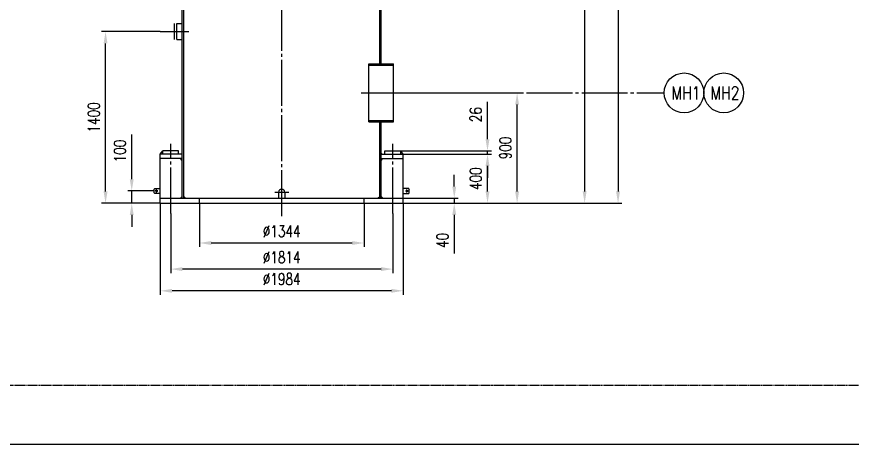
# Model space of a CAD drawing. Extents: x 16825 to 205982, y -10874 to 68273.
# Drawn here: x 188482 to 195306, y 26658 to 30145 of the extents above; entities that cross this region are included whole.
import ezdxf

# ---------------------------------------------------------------- set-up
doc = ezdxf.new("R2010")
doc.units = 0
doc.header["$LTSCALE"] = 5
doc.header["$MEASUREMENT"] = 0
doc.linetypes.add('CENTER', pattern=[18, 15, -1, 1, -1])
doc.linetypes.add('DIVIDE', pattern=[20, 15, -1, 1, -1, 1, -1])
doc.layers.get('0').update_dxf_attribs({"color": 4, "linetype": 'DIVIDE'})
doc.layers.get('DEFPOINTS').update_dxf_attribs({"linetype": 'CONTINUOUS'})
for name, color, linetype in [('4', 2, 'CONTINUOUS'), ('CEN', 6, 'CENTER'), ('DIM', 1, 'CONTINUOUS'), ('LTEXT', 6, 'CONTINUOUS'), ('THIN', 1, 'CONTINUOUS'), ('THK', 2, 'CONTINUOUS'), ('TXT', 3, 'CONTINUOUS')]:
    doc.layers.add(name, color=color, linetype=linetype)
doc.styles.get("Standard").update_dxf_attribs({"font": 'simplex', "width": 0.75, "bigfont": 'hzdx'})
doc.dimstyles.new('DIM3', dxfattribs={"dimscale": 0, "dimtxt": 3, "dimasz": 3, "dimexe": 1, "dimexo": 0, "dimgap": 1.5, "dimtad": 1, "dimdec": 4, "dimdsep": 46, "dimtxsty": 'Standard', "dimcen": 3, "dimclrd": 1, "dimclrt": 3, "dimadec": 0, "dimazin": 0, "dimtfac": 0.75, "dimtdec": 4, "dimtix": 1, "dimtmove": 0, "dimatfit": 0, "dimfxl": 0, "dimtolj": 1, "dimtzin": 0, "dimarcsym": 0})

# ---------------------------------------------------------------- blocks, each defined once
blk = doc.blocks.new('*D217')
at = {"layer": 'DEFPOINTS', "color": 0}
for p in [(193120, 34448.7), (191638.1, 28623.7), (193120, 28623.7)]:
    blk.add_point(p, dxfattribs=at)
at = {"layer": 'DIM', "lineweight": -2}
for p, q in [((193120, 34448.7), (193088, 34448.7)), ((191638.1, 28623.7), (193152, 28623.7))]:
    blk.add_line(p, q, dxfattribs=at)
at = {"layer": 'DIM', "color": 1, "lineweight": -2}
blk.add_line((193120, 34352.7), (193120, 28719.7), dxfattribs=at)
at = {"layer": 'DIM', "color": 1}
for points in [[(193104, 34352.7), (193136, 34352.7), (193120, 34448.7)], [(193104, 28719.7), (193136, 28719.7), (193120, 28623.7)]]:
    blk.add_solid(points, dxfattribs=at)
at = {"layer": 'DIM', "color": 3, "insert": (193024, 31536.2), "char_height": 96, "attachment_point": 5, "rotation": 90}
blk.add_mtext('\\A1;6005', dxfattribs=at)
blk = doc.blocks.new('*D216')
at = {"layer": 'DEFPOINTS', "color": 0}
for p in [(192140.6, 66718.7), (191638.1, 28623.7), (193392.9, 28623.7)]:
    blk.add_point(p, dxfattribs=at)
at = {"layer": 'DIM', "lineweight": -2}
for p, q in [((192140.6, 66718.7), (193424.9, 66718.7)), ((191638.1, 28623.7), (193424.9, 28623.7))]:
    blk.add_line(p, q, dxfattribs=at)
at = {"layer": 'DIM', "color": 1, "lineweight": -2}
blk.add_line((193392.9, 66622.7), (193392.9, 28719.7), dxfattribs=at)
at = {"layer": 'DIM', "color": 1}
for points in [[(193376.9, 66622.7), (193408.9, 66622.7), (193392.9, 66718.7)], [(193376.9, 28719.7), (193408.9, 28719.7), (193392.9, 28623.7)]]:
    blk.add_solid(points, dxfattribs=at)
at = {"layer": 'DIM', "color": 3, "insert": (193296.9, 47671.2), "char_height": 96, "attachment_point": 5, "rotation": 90}
blk.add_mtext('\\A1;~38275', dxfattribs=at)
blk = doc.blocks.new('*D226')
at = {"layer": 'DEFPOINTS', "color": 0}
for p in [(189421.1, 28723.7), (189604.1, 28723.7), (189654.1, 28623.7)]:
    blk.add_point(p, dxfattribs=at)
at = {"layer": 'DIM', "color": 1, "lineweight": -2}
for p, q in [((189421.1, 28819.7), (189421.1, 29183.1)), ((189421.1, 28623.7), (189421.1, 28723.7)), ((189421.1, 28527.7), (189421.1, 28431.7))]:
    blk.add_line(p, q, dxfattribs=at)
at = {"layer": 'DIM', "lineweight": -2}
for p, q in [((189604.1, 28723.7), (189389.1, 28723.7)), ((189654.1, 28623.7), (189389.1, 28623.7))]:
    blk.add_line(p, q, dxfattribs=at)
at = {"layer": 'DIM', "color": 1}
for points in [[(189405.1, 28819.7), (189437.1, 28819.7), (189421.1, 28723.7)], [(189405.1, 28527.7), (189437.1, 28527.7), (189421.1, 28623.7)]]:
    blk.add_solid(points, dxfattribs=at)
at = {"layer": 'DIM', "color": 3, "insert": (189325.1, 29049.4), "char_height": 96, "attachment_point": 5, "rotation": 90}
blk.add_mtext('\\A1;100', dxfattribs=at)
blk = doc.blocks.new('*D225')
at = {"layer": 'DEFPOINTS', "color": 0}
for p in [(191638.1, 29023.7), (192326.8, 29023.7), (191638.1, 28623.7)]:
    blk.add_point(p, dxfattribs=at)
at = {"layer": 'DIM', "lineweight": -2}
for p, q in [((191638.1, 29023.7), (192358.8, 29023.7)), ((191638.1, 28623.7), (192358.8, 28623.7))]:
    blk.add_line(p, q, dxfattribs=at)
at = {"layer": 'DIM', "color": 1, "lineweight": -2}
blk.add_line((192326.8, 28719.7), (192326.8, 28927.7), dxfattribs=at)
at = {"layer": 'DIM', "color": 1}
for points in [[(192310.8, 28927.7), (192342.8, 28927.7), (192326.8, 29023.7)], [(192310.8, 28719.7), (192342.8, 28719.7), (192326.8, 28623.7)]]:
    blk.add_solid(points, dxfattribs=at)
at = {"layer": 'DIM', "color": 3, "insert": (192230.8, 28823.7), "char_height": 96, "attachment_point": 5, "rotation": 90}
blk.add_mtext('\\A1;400', dxfattribs=at)
blk = doc.blocks.new('*D224')
at = {"layer": 'DEFPOINTS', "color": 0}
for p in [(191638.1, 28663.7), (192055.2, 28663.7), (191638.1, 28623.7)]:
    blk.add_point(p, dxfattribs=at)
at = {"layer": 'DIM', "color": 1, "lineweight": -2}
for p, q in [((192055.2, 28759.7), (192055.2, 28855.7)), ((192055.2, 28663.7), (192055.2, 28623.7)), ((192055.2, 28527.7), (192055.2, 28213.9))]:
    blk.add_line(p, q, dxfattribs=at)
at = {"layer": 'DIM', "lineweight": -2}
for p, q in [((191638.1, 28663.7), (192087.2, 28663.7)), ((191638.1, 28623.7), (192087.2, 28623.7))]:
    blk.add_line(p, q, dxfattribs=at)
at = {"layer": 'DIM', "color": 1}
for points in [[(192039.2, 28759.7), (192071.2, 28759.7), (192055.2, 28663.7)], [(192039.2, 28527.7), (192071.2, 28527.7), (192055.2, 28623.7)]]:
    blk.add_solid(points, dxfattribs=at)
at = {"layer": 'DIM', "color": 3, "insert": (191959.2, 28320.1), "char_height": 96, "attachment_point": 5, "rotation": 90}
blk.add_mtext('\\A1;40', dxfattribs=at)
blk = doc.blocks.new('*D223')
at = {"layer": 'DEFPOINTS', "color": 0}
for p in [(189207.3, 30023.7), (189654.1, 30023.7), (189505.4, 28623.7)]:
    blk.add_point(p, dxfattribs=at)
at = {"layer": 'DIM', "lineweight": -2}
for p, q in [((189654.1, 30023.7), (189175.3, 30023.7)), ((189505.4, 28623.7), (189175.3, 28623.7))]:
    blk.add_line(p, q, dxfattribs=at)
at = {"layer": 'DIM', "color": 1, "lineweight": -2}
blk.add_line((189207.3, 28719.7), (189207.3, 29927.7), dxfattribs=at)
at = {"layer": 'DIM', "color": 1}
for points in [[(189191.3, 29927.7), (189223.3, 29927.7), (189207.3, 30023.7)], [(189191.3, 28719.7), (189223.3, 28719.7), (189207.3, 28623.7)]]:
    blk.add_solid(points, dxfattribs=at)
at = {"layer": 'DIM', "color": 3, "insert": (189111.3, 29323.7), "char_height": 96, "attachment_point": 5, "rotation": 90}
blk.add_mtext('\\A1;1400', dxfattribs=at)
blk = doc.blocks.new('*D222')
at = {"layer": 'DEFPOINTS', "color": 0}
for p in [(191638.1, 29523.7), (192568.5, 29523.7), (192085.4, 28623.7)]:
    blk.add_point(p, dxfattribs=at)
at = {"layer": 'DIM', "lineweight": -2}
for p, q in [((191638.1, 29523.7), (192600.5, 29523.7)), ((192085.4, 28623.7), (192600.5, 28623.7))]:
    blk.add_line(p, q, dxfattribs=at)
at = {"layer": 'DIM', "color": 1, "lineweight": -2}
blk.add_line((192568.5, 28719.7), (192568.5, 29427.7), dxfattribs=at)
at = {"layer": 'DIM', "color": 1}
for points in [[(192552.5, 29427.7), (192584.5, 29427.7), (192568.5, 29523.7)], [(192552.5, 28719.7), (192584.5, 28719.7), (192568.5, 28623.7)]]:
    blk.add_solid(points, dxfattribs=at)
at = {"layer": 'DIM', "color": 3, "insert": (192472.5, 29073.7), "char_height": 96, "attachment_point": 5, "rotation": 90}
blk.add_mtext('\\A1;900', dxfattribs=at)
blk = doc.blocks.new('*D228')
at = {"layer": 'DEFPOINTS', "color": 0}
for p in [(189739.1, 28539.4), (191553.1, 28539.4), (189739.1, 28086.5)]:
    blk.add_point(p, dxfattribs=at)
at = {"layer": 'DIM', "lineweight": -2}
for p, q in [((189739.1, 28539.4), (189739.1, 28054.5)), ((191553.1, 28539.4), (191553.1, 28054.5))]:
    blk.add_line(p, q, dxfattribs=at)
at = {"layer": 'DIM', "color": 1, "lineweight": -2}
blk.add_line((191457.1, 28086.5), (189835.1, 28086.5), dxfattribs=at)
at = {"layer": 'DIM', "color": 1}
for points in [[(189835.1, 28102.5), (189835.1, 28070.5), (189739.1, 28086.5)], [(191457.1, 28102.5), (191457.1, 28070.5), (191553.1, 28086.5)]]:
    blk.add_solid(points, dxfattribs=at)
at = {"layer": 'DIM', "color": 3, "insert": (190646.1, 28182.5), "char_height": 96, "attachment_point": 5}
blk.add_mtext('\\A1;%%C1814', dxfattribs=at)
blk = doc.blocks.new('*D227')
at = {"layer": 'DEFPOINTS', "color": 0}
for p in [(189654.1, 28623.7), (191638.1, 28623.7), (189654.1, 27909.2)]:
    blk.add_point(p, dxfattribs=at)
at = {"layer": 'DIM', "lineweight": -2}
for p, q in [((189654.1, 28623.7), (189654.1, 27877.2)), ((191638.1, 28623.7), (191638.1, 27877.2))]:
    blk.add_line(p, q, dxfattribs=at)
at = {"layer": 'DIM', "color": 1, "lineweight": -2}
blk.add_line((191542.1, 27909.2), (189750.1, 27909.2), dxfattribs=at)
at = {"layer": 'DIM', "color": 1}
for points in [[(189750.1, 27925.2), (189750.1, 27893.2), (189654.1, 27909.2)], [(191542.1, 27925.2), (191542.1, 27893.2), (191638.1, 27909.2)]]:
    blk.add_solid(points, dxfattribs=at)
at = {"layer": 'DIM', "color": 3, "insert": (190646.1, 28005.2), "char_height": 96, "attachment_point": 5}
blk.add_mtext('\\A1;%%C1984', dxfattribs=at)
blk = doc.blocks.new('*D229')
at = {"layer": 'DEFPOINTS', "color": 0}
for p in [(189974.1, 28623.7), (191318.1, 28623.7), (191318.1, 28299.3)]:
    blk.add_point(p, dxfattribs=at)
at = {"layer": 'DIM', "lineweight": -2}
for p, q in [((189974.1, 28623.7), (189974.1, 28267.3)), ((191318.1, 28623.7), (191318.1, 28267.3))]:
    blk.add_line(p, q, dxfattribs=at)
at = {"layer": 'DIM', "color": 1, "lineweight": -2}
blk.add_line((190070.1, 28299.3), (191222.1, 28299.3), dxfattribs=at)
at = {"layer": 'DIM', "color": 1}
for points in [[(190070.1, 28315.3), (190070.1, 28283.3), (189974.1, 28299.3)], [(191222.1, 28315.3), (191222.1, 28283.3), (191318.1, 28299.3)]]:
    blk.add_solid(points, dxfattribs=at)
at = {"layer": 'DIM', "color": 3, "insert": (190646.1, 28395.3), "char_height": 96, "attachment_point": 5}
blk.add_mtext('\\A1;%%C1344', dxfattribs=at)
blk = doc.blocks.new('*D235')
at = {"layer": 'DEFPOINTS', "color": 0}
for p in [(191618.1, 29049.7), (191692, 29023.7), (192326.8, 29049.7)]:
    blk.add_point(p, dxfattribs=at)
at = {"layer": 'THIN', "color": 1, "lineweight": -2}
for p, q in [((192326.8, 29145.7), (192326.8, 29450.8)), ((192326.8, 29023.7), (192326.8, 29049.7)), ((192326.8, 28927.7), (192326.8, 28831.7))]:
    blk.add_line(p, q, dxfattribs=at)
at = {"layer": 'THIN', "lineweight": -2}
for p, q in [((191618.1, 29049.7), (192358.8, 29049.7)), ((191692, 29023.7), (192358.8, 29023.7))]:
    blk.add_line(p, q, dxfattribs=at)
at = {"layer": 'THIN', "color": 1}
for points in [[(192310.8, 29145.7), (192342.8, 29145.7), (192326.8, 29049.7)], [(192310.8, 28927.7), (192342.8, 28927.7), (192326.8, 29023.7)]]:
    blk.add_solid(points, dxfattribs=at)
at = {"layer": 'THIN', "color": 3, "insert": (192230.8, 29346.2), "char_height": 96, "attachment_point": 5, "rotation": 90}
blk.add_mtext('\\A1;26', dxfattribs=at)

msp = doc.modelspace()

# ---------------------------------------------------------------- hatches: boundary and pattern name
at = {"layer": 'THK'}
h = msp.add_hatch(color=256, dxfattribs=at)
h.paths.add_polyline_path([(189834.09, 29031.657), (189826.09, 29023.657), (189834.09, 29023.657)])
h.paths.add_polyline_path([(189834.09, 28987.657), (189826.09, 28987.657), (189834.09, 28979.657)])
h.paths.add_polyline_path([(189674.09, 29049.657), (189654.09, 29023.657), (189674.09, 29023.657)])
h = msp.add_hatch(color=256, dxfattribs=at)
h.paths.add_polyline_path([(191618.09, 29049.657), (191618.09, 29023.657), (191638.09, 29023.657)])
h.paths.add_polyline_path([(191466.09, 29023.657), (191458.09, 29031.657), (191458.09, 29023.657)])
h.paths.add_polyline_path([(191466.09, 28987.657), (191458.09, 28987.657), (191458.09, 28979.657)])
h = msp.add_hatch(color=256, dxfattribs=at)
h.paths.add_polyline_path([(189834.09, 28671.657), (189826.09, 28663.657), (189834.09, 28663.657)])
h.paths.add_polyline_path([(189846.09, 28671.657), (189846.09, 28663.657), (189854.09, 28663.657)])
h = msp.add_hatch(color=256, dxfattribs=at)
h.paths.add_polyline_path([(191446.09, 28671.657), (191438.09, 28663.657), (191446.09, 28663.657)])
h.paths.add_polyline_path([(191466.09, 28663.657), (191458.09, 28671.657), (191458.09, 28663.657)])

# ---------------------------------------------------------------- linework, layer by layer
msp.add_lwpolyline([(185375.853, 27140.43), (205499.156, 27140.43), (205499.156, 67790), (185375.853, 67790)])
at = {"layer": '4'}
msp.add_lwpolyline([(184169.065, 26657.715), (205981.872, 26657.715), (205981.872, 68272.715), (184169.065, 68272.715)], close=True, dxfattribs=at)
at = {"layer": 'CEN', "ltscale": 5}
for p, q in [((190646.09, 28517.234), (190646.09, 65626.635)), ((191295.779, 29523.657), (193769.599, 29523.657)), ((189739.09, 28539.436), (189739.09, 29108.455)), ((191553.09, 28539.436), (191553.09, 29108.455))]:
    msp.add_line(p, q, dxfattribs=at)
at = {"layer": 'CEN'}
for p, q in [((189624.09, 28712.161), (189624.09, 28735.154)), ((191668.09, 28712.161), (191668.09, 28735.154)), ((189635.587, 28723.657), (189612.594, 28723.657)), ((191656.594, 28723.657), (191679.587, 28723.657))]:
    msp.add_line(p, q, dxfattribs=at)
at = {"layer": 'CEN', "ltscale": 10}
msp.add_line((190589.017, 28713.657), (190703.163, 28713.657), dxfattribs=at)
at = {"layer": 'DIM'}
for centre in [(193931.786, 29523.657), (194256.159, 29523.657)]:
    msp.add_circle(centre, 162.187, dxfattribs=at)
at = {"layer": 'LTEXT'}
msp.add_line((189654.09, 30023.657), (189886.526, 30023.657), dxfattribs=at)
at = {"layer": 'THIN'}
for p, q in [((189654.09, 29023.657), (189674.09, 29049.657)), ((189826.09, 29023.657), (189834.09, 29031.657)), ((191466.09, 29023.657), (191458.09, 29031.657)), ((191638.09, 29023.657), (191618.09, 29049.657)), ((189834.09, 28979.657), (189826.09, 28987.657)), ((191458.09, 28979.657), (191466.09, 28987.657))]:
    msp.add_line(p, q, dxfattribs=at)
at = {"layer": 'THK'}
for p, q in [((189834.09, 28663.657), (189834.09, 31129.448)), ((189846.09, 28663.657), (189846.09, 31130.23)), ((191446.09, 29760.657), (191446.09, 30911.157)), ((191458.09, 29760.657), (191458.09, 30911.157)), ((189769.724, 29958.657), (189769.724, 30088.657)), ((189788.33, 29958.657), (189788.33, 30088.657)), ((189788.33, 30088.657), (189834.09, 30088.657)), ((189788.33, 29958.657), (189834.09, 29958.657)), ((191358.09, 29760.657), (191558.09, 29760.657)), ((191358.09, 29286.657), (191358.09, 29760.657)), ((191558.09, 29286.657), (191558.09, 29760.657)), ((191358.09, 29748.657), (191558.09, 29748.657)), ((191358.09, 29298.657), (191558.09, 29298.657)), ((191358.09, 29286.657), (191558.09, 29286.657)), ((191446.09, 28663.657), (191446.09, 29286.657)), ((191458.09, 28663.657), (191458.09, 29286.657)), ((189654.09, 28623.657), (189654.09, 29023.657)), ((189834.09, 29023.657), (189654.09, 29023.657)), ((189674.09, 29023.657), (189674.09, 29049.657)), ((189804.09, 29049.657), (189674.09, 29049.657)), ((189804.09, 29023.657), (189804.09, 29049.657)), ((191458.09, 29023.657), (191638.09, 29023.657)), ((191488.09, 29049.657), (191618.09, 29049.657)), ((191488.09, 29023.657), (191488.09, 29049.657)), ((191618.09, 29023.657), (191618.09, 29049.657)), ((191638.09, 28623.657), (191638.09, 29023.657)), ((189834.09, 28987.657), (189654.09, 28987.657)), ((189834.09, 28972.657), (189819.09, 28987.657)), ((191458.09, 28987.657), (191638.09, 28987.657)), ((191458.09, 28972.657), (191473.09, 28987.657)), ((189609.09, 28743.657), (189604.09, 28738.657)), ((189604.09, 28708.657), (189604.09, 28738.657)), ((189609.09, 28743.657), (189654.09, 28743.657)), ((189654.09, 28703.657), (189654.09, 28743.657)), ((191683.09, 28743.657), (191638.09, 28743.657)), ((191638.09, 28703.657), (191638.09, 28743.657)), ((191683.09, 28743.657), (191688.09, 28738.657)), ((191688.09, 28708.657), (191688.09, 28738.657)), ((189609.09, 28703.657), (189604.09, 28708.657)), ((189654.09, 28703.657), (189609.09, 28703.657)), ((189654.09, 28663.657), (191638.09, 28663.657)), ((189819.09, 28663.657), (189834.09, 28678.657)), ((189834.09, 28671.657), (189826.09, 28663.657)), ((189861.09, 28663.657), (189846.09, 28678.657)), ((189854.09, 28663.657), (189846.09, 28671.657)), ((189974.09, 28623.657), (189974.09, 28663.657)), ((190621.09, 28713.657), (190621.09, 28663.657)), ((190671.09, 28713.657), (190671.09, 28663.657)), ((191318.09, 28623.657), (191318.09, 28663.657)), ((191431.09, 28663.657), (191446.09, 28678.657)), ((191438.09, 28663.657), (191446.09, 28671.657)), ((191473.09, 28663.657), (191458.09, 28678.657)), ((191458.09, 28671.657), (191466.09, 28663.657)), ((191638.09, 28703.657), (191683.09, 28703.657)), ((191683.09, 28703.657), (191688.09, 28708.657)), ((189654.09, 28623.657), (191638.09, 28623.657))]:
    msp.add_line(p, q, dxfattribs=at)
for centre in [(189624.09, 28723.657), (191668.09, 28723.657)]:
    msp.add_circle(centre, 6, dxfattribs=at)
msp.add_arc((190646.09, 28713.657), 25, 0, 180, dxfattribs=at)

# ---------------------------------------------------------------- texts
at = {"layer": 'TXT', "width": 0.8}
for s, p in [('MH1', (193829.408, 29470.64)), ('MH2', (194147.346, 29470.64))]:
    msp.add_text(s, height=105, dxfattribs=at).set_placement(p)

# ---------------------------------------------------------------- dimensions: what is measured, and where the dimension line sits
at = {"layer": 'DIM'}
for base, p1, text, picture, middle in [((193392.948, 28623.657), (192140.618, 66718.657), '~38275', '*D216', (193296.948, 47671.157)), ((193119.965, 28623.657), (193119.965, 34448.657), '6005', '*D217', (193023.965, 31536.157))]:
    dim = msp.add_linear_dim(base=base, p1=p1, p2=(191638.09, 28623.657), angle=90, text=text, dimstyle='DIM3', override={"dimscale": 32, "dimdec": 2, "dimclre": 256, "dimtdec": 2}, dxfattribs=at)
    dim.commit()
    dim.dimension.update_dxf_attribs({"geometry": picture, "text_midpoint": middle})
for base, p1, p2, picture, middle in [((189207.281, 30023.657), (189505.437, 28623.657), (189654.09, 30023.657), '*D223', (189111.281, 29323.657)), ((192568.461, 29523.657), (192085.432, 28623.657), (191638.09, 29523.657), '*D222', (192472.461, 29073.657)), ((192326.809, 29023.657), (191638.09, 28623.657), (191638.09, 29023.657), '*D225', (192230.809, 28823.657))]:
    dim = msp.add_linear_dim(base=base, p1=p1, p2=p2, angle=90, dimstyle='DIM3', override={"dimscale": 32, "dimdec": 2, "dimclre": 256, "dimtdec": 2}, dxfattribs=at)
    dim.commit()
    dim.dimension.update_dxf_attribs({"geometry": picture, "text_midpoint": middle})
for base, p1, p2, picture, middle in [((189421.081, 28723.657), (189654.09, 28623.657), (189604.09, 28723.657), '*D226', (189421.081, 29049.372)), ((192055.185, 28663.657), (191638.09, 28623.657), (191638.09, 28663.657), '*D224', (192055.185, 28320.149))]:
    dim = msp.add_linear_dim(base=base, p1=p1, p2=p2, angle=90, dimstyle='DIM3', override={"dimscale": 32, "dimdec": 2, "dimclre": 256, "dimtdec": 2}, dxfattribs=at)
    dim.commit()
    dim.dimension.update_dxf_attribs({"geometry": picture, "text_midpoint": middle, "dimtype": 160})
for base, p1, p2, picture, middle in [((189654.09, 27909.175), (191638.09, 28623.657), (189654.09, 28623.657), '*D227', (190646.09, 28005.175)), ((191318.09, 28299.264), (189974.09, 28623.657), (191318.09, 28623.657), '*D229', (190646.09, 28395.264)), ((189739.09, 28086.489), (191553.09, 28539.436), (189739.09, 28539.436), '*D228', (190646.09, 28182.489))]:
    dim = msp.add_linear_dim(base=base, p1=p1, p2=p2, text='%%C<>', dimstyle='DIM3', override={"dimscale": 32, "dimdec": 2, "dimclre": 256, "dimtdec": 2}, dxfattribs=at)
    dim.commit()
    dim.dimension.update_dxf_attribs({"geometry": picture, "text_midpoint": middle})
at = {"layer": 'THIN'}
dim = msp.add_linear_dim(base=(192326.809, 29049.657), p1=(191691.996, 29023.657), p2=(191618.09, 29049.657), angle=90, dimstyle='DIM3', override={"dimscale": 32, "dimdec": 2, "dimclre": 256, "dimtdec": 2}, dxfattribs=at)
dim.commit()
dim.dimension.update_dxf_attribs({"geometry": '*D235', "text_midpoint": (192326.809, 29346.229), "dimtype": 160})

doc.saveas('drawing.dxf')
